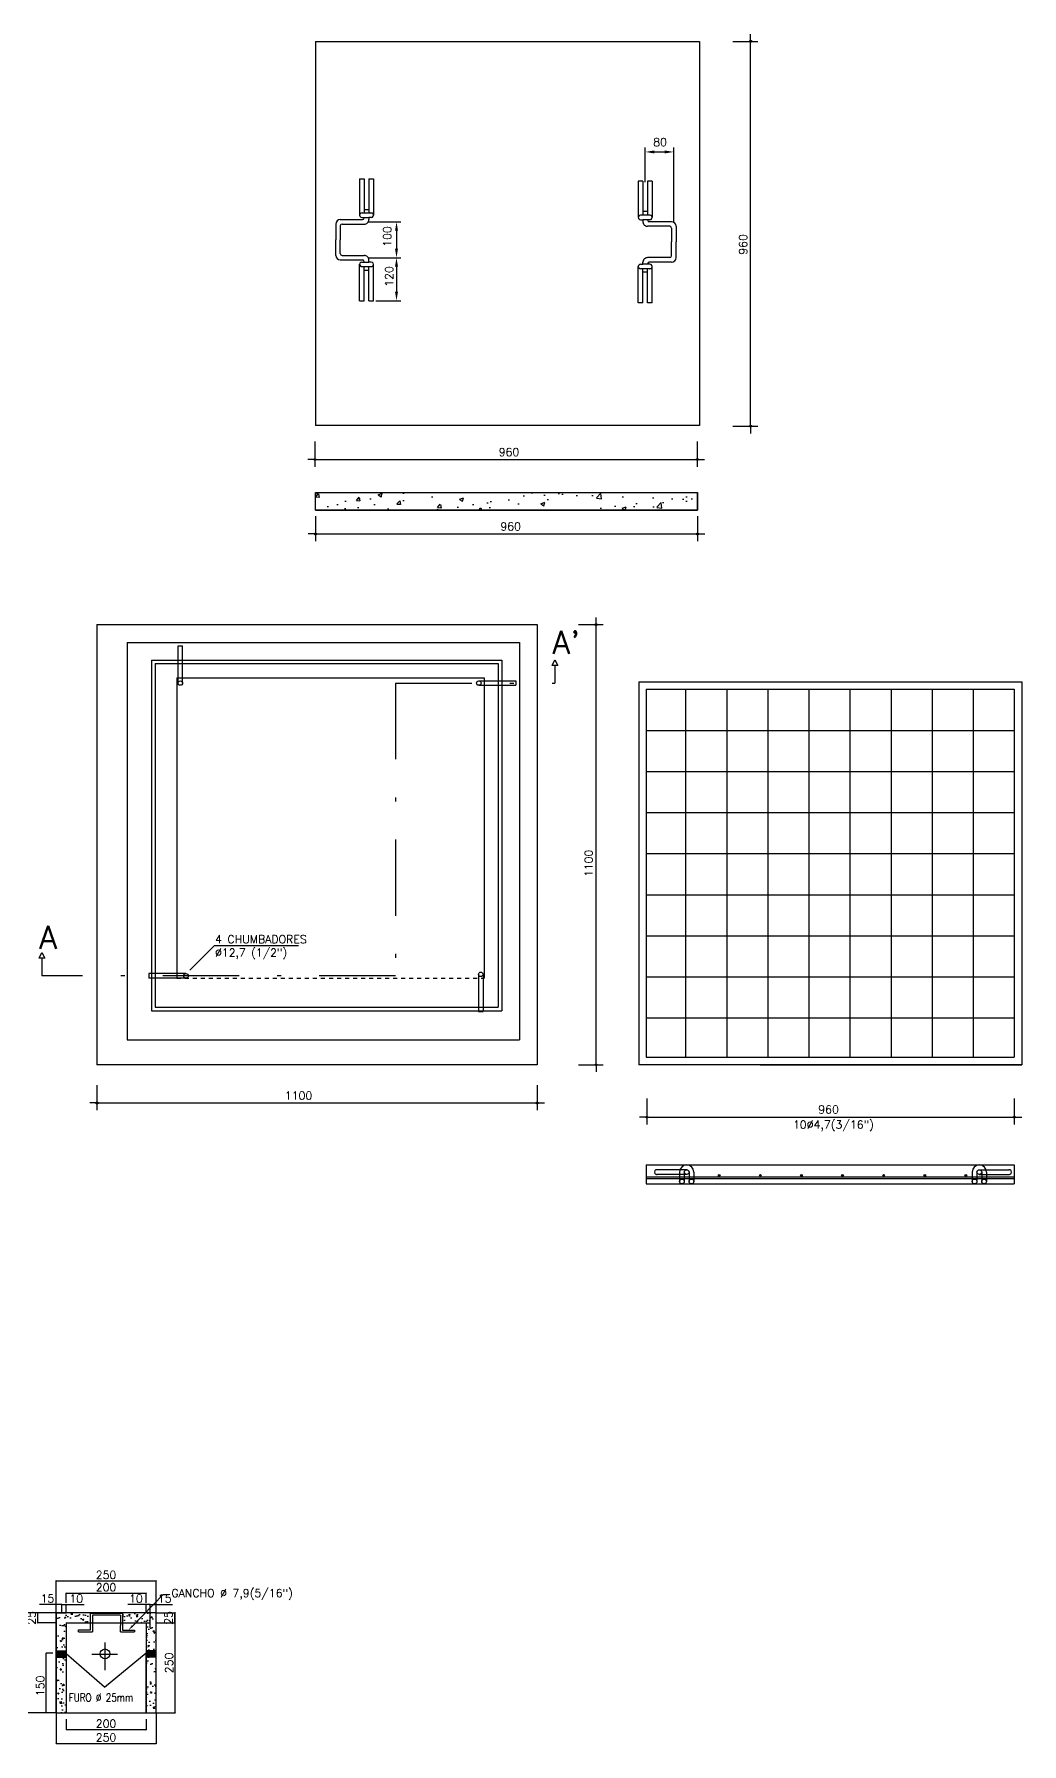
# Model space of a CAD drawing. Header units: millimetres. Extents: x 412 to 646, y 331 to 411.
# Drawn here: x 601.14 to 625.82, y 330.53 to 373.27 of the extents above; entities that cross this region are included whole.
import ezdxf

# ---------------------------------------------------------------- set-up
doc = ezdxf.new("R2010")
doc.units = ezdxf.units.MM
for name, pattern in [('DASHDOT2', [12.7, 6.35, -3.175, 0, -3.175]), ('DASHDOTX2', [2, 1, -0.5, 0, -0.5]), ('HIDDEN', [0.375, 0.25, -0.125])]:
    doc.linetypes.add(name, pattern=pattern)
for name, color, linetype in [('Alvenaria', 8, 'Continuous'), ('CAIXA', 3, 'Continuous'), ('Equipos', 2, 'Continuous'), ('Linha de Corte', 5, 'DASHDOTX2'), ('texto', 7, 'Continuous')]:
    doc.layers.add(name, color=color, linetype=linetype)
doc.layers.add('Cota', color=7, linetype='Continuous', lineweight=25)
doc.styles.add('AVELAR', font='simplex.shx')
doc.styles.add('ROMANS', font='romans.shx', dxfattribs={"height": 0.2})
doc.dimstyles.new('Cota oblique 1-20', dxfattribs={"dimtxt": 0.03, "dimasz": 0.016, "dimexe": 0.006, "dimexo": 0.0002, "dimgap": 0.05, "dimtad": 1, "dimlfac": 1000, "dimtxsty": 'ROMANS', "dimblk": 'OBLIQUE', "dimcen": 2.5, "dimadec": 0, "dimazin": 0, "dimtfac": 1, "dimtmove": 0, "dimatfit": 3, "dimldrblk": 'OBLIQUE', "dimfxl": 0, "dimlwd": 25, "dimlwe": 25, "dimarcsym": 0})

# ---------------------------------------------------------------- blocks, each defined once
blk = doc.blocks.new('_Oblique')
at = {"color": 0, "linetype": 'ByBlock', "lineweight": -2}
blk.add_line((-0.5, -0.5), (0.5, 0.5), dxfattribs=at)
blk = doc.blocks.new('*D53')
at = {"layer": 'Cota', "color": 0, "linetype": 'ByBlock', "lineweight": 25, "transparency": 16777216}
for p, q in [((604.186, 333.807), (604.665, 333.807)), ((604.659, 331.307), (604.659, 333.807)), ((604.186, 331.307), (604.665, 331.307))]:
    blk.add_line(p, q, dxfattribs=at)
at = {"layer": 'DEFPOINTS', "color": 0, "linetype": 'ByBlock', "transparency": 16777216}
for p in [(604.186, 333.807), (604.659, 333.807), (604.186, 331.307)]:
    blk.add_point(p, dxfattribs=at)
at = {"layer": 'Cota', "color": 0, "linetype": 'ByBlock', "lineweight": 25, "transparency": 16777216, "xscale": 0.016, "yscale": 0.016, "zscale": 0.016}
for p, rotation in [((604.659, 333.807), 90), ((604.659, 331.307), 270)]:
    blk.add_blockref('_Oblique', p, dxfattribs=dict(at, rotation=rotation))
at = {"layer": 'Cota', "color": 0, "linetype": 'ByBlock', "transparency": 16777216, "insert": (604.509, 332.557), "char_height": 0.2, "attachment_point": 5, "rotation": 90, "style": 'ROMANS'}
blk.add_mtext('250', dxfattribs=at)
blk = doc.blocks.new('*D57')
at = {"layer": 'Cota', "color": 0, "linetype": 'ByBlock', "lineweight": 25, "transparency": 16777216}
for p, q in [((601.686, 331.307), (601.686, 330.536)), ((604.186, 331.307), (604.186, 330.536)), ((601.686, 330.542), (604.186, 330.542))]:
    blk.add_line(p, q, dxfattribs=at)
at = {"layer": 'DEFPOINTS', "color": 0, "linetype": 'ByBlock', "transparency": 16777216}
for p in [(601.686, 331.308), (604.186, 331.308), (604.186, 330.542)]:
    blk.add_point(p, dxfattribs=at)
at = {"layer": 'Cota', "color": 0, "linetype": 'ByBlock', "lineweight": 25, "transparency": 16777216, "xscale": 0.016, "yscale": 0.016, "zscale": 0.016, "rotation": 180}
blk.add_blockref('_Oblique', (601.686, 330.542), dxfattribs=at)
at = {"layer": 'Cota', "color": 0, "linetype": 'ByBlock', "lineweight": 25, "transparency": 16777216, "xscale": 0.016, "yscale": 0.016, "zscale": 0.016}
blk.add_blockref('_Oblique', (604.186, 330.542), dxfattribs=at)
at = {"layer": 'Cota', "color": 0, "linetype": 'ByBlock', "transparency": 16777216, "insert": (602.936, 330.692), "char_height": 0.2, "attachment_point": 5, "style": 'ROMANS'}
blk.add_mtext('250', dxfattribs=at)
blk = doc.blocks.new('*D58')
at = {"layer": 'Cota', "color": 0, "linetype": 'ByBlock', "lineweight": 25, "transparency": 16777216}
for p, q in [((601.686, 333.807), (600.795, 333.807)), ((600.801, 331.307), (600.801, 333.807)), ((601.686, 331.307), (600.795, 331.307))]:
    blk.add_line(p, q, dxfattribs=at)
at = {"layer": 'DEFPOINTS', "color": 0, "linetype": 'ByBlock', "transparency": 16777216}
for p in [(600.801, 333.807), (601.686, 333.807), (601.686, 331.307)]:
    blk.add_point(p, dxfattribs=at)
at = {"layer": 'Cota', "color": 0, "linetype": 'ByBlock', "lineweight": 25, "transparency": 16777216, "xscale": 0.016, "yscale": 0.016, "zscale": 0.016}
for p, rotation in [((600.801, 333.807), 90), ((600.801, 331.307), 270)]:
    blk.add_blockref('_Oblique', p, dxfattribs=dict(at, rotation=rotation))
at = {"layer": 'Cota', "color": 0, "linetype": 'ByBlock', "transparency": 16777216, "insert": (600.651, 332.557), "char_height": 0.2, "attachment_point": 5, "rotation": 90, "style": 'ROMANS'}
blk.add_mtext('250', dxfattribs=at)
blk = doc.blocks.new('*D59')
at = {"layer": 'Cota', "color": 0, "linetype": 'ByBlock', "lineweight": 25, "transparency": 16777216}
for p, q in [((601.686, 333.557), (601.686, 334.612)), ((601.686, 334.606), (604.186, 334.606)), ((604.186, 333.557), (604.186, 334.612))]:
    blk.add_line(p, q, dxfattribs=at)
at = {"layer": 'DEFPOINTS', "color": 0, "linetype": 'ByBlock', "transparency": 16777216}
for p in [(604.186, 334.606), (601.686, 333.557), (604.186, 333.557)]:
    blk.add_point(p, dxfattribs=at)
at = {"layer": 'Cota', "color": 0, "linetype": 'ByBlock', "lineweight": 25, "transparency": 16777216, "xscale": 0.016, "yscale": 0.016, "zscale": 0.016, "rotation": 180}
blk.add_blockref('_Oblique', (601.686, 334.606), dxfattribs=at)
at = {"layer": 'Cota', "color": 0, "linetype": 'ByBlock', "lineweight": 25, "transparency": 16777216, "xscale": 0.016, "yscale": 0.016, "zscale": 0.016}
blk.add_blockref('_Oblique', (604.186, 334.606), dxfattribs=at)
at = {"layer": 'Cota', "color": 0, "linetype": 'ByBlock', "transparency": 16777216, "insert": (602.936, 334.756), "char_height": 0.2, "attachment_point": 5, "style": 'ROMANS'}
blk.add_mtext('250', dxfattribs=at)
blk = doc.blocks.new('*D60')
at = {"layer": 'Cota', "color": 0, "linetype": 'ByBlock', "lineweight": 25, "transparency": 16777216}
for p, q in [((601.686, 333.807), (601.219, 333.807)), ((601.225, 333.807), (601.225, 333.557)), ((601.686, 333.557), (601.219, 333.557))]:
    blk.add_line(p, q, dxfattribs=at)
at = {"layer": 'DEFPOINTS', "color": 0, "linetype": 'ByBlock', "transparency": 16777216}
for p in [(601.686, 333.807), (601.225, 333.557), (601.686, 333.557)]:
    blk.add_point(p, dxfattribs=at)
at = {"layer": 'Cota', "color": 0, "linetype": 'ByBlock', "lineweight": 25, "transparency": 16777216, "xscale": 0.016, "yscale": 0.016, "zscale": 0.016}
for p, rotation in [((601.225, 333.807), 90), ((601.225, 333.557), 270)]:
    blk.add_blockref('_Oblique', p, dxfattribs=dict(at, rotation=rotation))
at = {"layer": 'Cota', "color": 0, "linetype": 'ByBlock', "transparency": 16777216, "insert": (601.075, 333.682), "char_height": 0.2, "attachment_point": 5, "rotation": 90, "style": 'ROMANS'}
blk.add_mtext('25', dxfattribs=at)
blk = doc.blocks.new('*D61')
at = {"layer": 'Cota', "color": 0, "linetype": 'ByBlock', "lineweight": 25, "transparency": 16777216}
for p, q in [((604.186, 333.807), (604.653, 333.807)), ((604.647, 333.807), (604.647, 333.557)), ((604.186, 333.557), (604.653, 333.557))]:
    blk.add_line(p, q, dxfattribs=at)
at = {"layer": 'DEFPOINTS', "color": 0, "linetype": 'ByBlock', "transparency": 16777216}
for p in [(604.186, 333.807), (604.186, 333.557), (604.647, 333.557)]:
    blk.add_point(p, dxfattribs=at)
at = {"layer": 'Cota', "color": 0, "linetype": 'ByBlock', "lineweight": 25, "transparency": 16777216, "xscale": 0.016, "yscale": 0.016, "zscale": 0.016}
for p, rotation in [((604.647, 333.807), 90), ((604.647, 333.557), 270)]:
    blk.add_blockref('_Oblique', p, dxfattribs=dict(at, rotation=rotation))
at = {"layer": 'Cota', "color": 0, "linetype": 'ByBlock', "transparency": 16777216, "insert": (604.497, 333.682), "char_height": 0.2, "attachment_point": 5, "rotation": 90, "style": 'ROMANS'}
blk.add_mtext('25', dxfattribs=at)
blk = doc.blocks.new('*D62')
at = {"layer": 'Cota', "color": 0, "linetype": 'ByBlock', "lineweight": 25, "transparency": 16777216}
for p, q in [((601.602, 332.802), (601.436, 332.802)), ((601.442, 331.307), (601.442, 332.802)), ((601.645, 331.307), (601.436, 331.307))]:
    blk.add_line(p, q, dxfattribs=at)
at = {"layer": 'DEFPOINTS', "color": 0, "linetype": 'ByBlock', "transparency": 16777216}
for p in [(601.442, 332.802), (601.602, 332.802), (601.645, 331.307)]:
    blk.add_point(p, dxfattribs=at)
at = {"layer": 'Cota', "color": 0, "linetype": 'ByBlock', "lineweight": 25, "transparency": 16777216, "xscale": 0.016, "yscale": 0.016, "zscale": 0.016}
for p, rotation in [((601.442, 332.802), 90), ((601.442, 331.307), 270)]:
    blk.add_blockref('_Oblique', p, dxfattribs=dict(at, rotation=rotation))
at = {"layer": 'Cota', "color": 0, "linetype": 'ByBlock', "transparency": 16777216, "insert": (601.292, 331.983), "char_height": 0.2, "attachment_point": 5, "rotation": 90, "style": 'ROMANS'}
blk.add_mtext('150', dxfattribs=at)
blk = doc.blocks.new('*D64')
at = {"layer": 'Cota', "color": 0, "linetype": 'ByBlock', "lineweight": 25, "transparency": 16777216}
for p, q in [((601.936, 331.149), (601.936, 330.882)), ((601.936, 330.888), (603.936, 330.888)), ((603.936, 331.15), (603.936, 330.882))]:
    blk.add_line(p, q, dxfattribs=at)
at = {"layer": 'DEFPOINTS', "color": 0, "linetype": 'ByBlock', "transparency": 16777216}
for p in [(601.936, 331.15), (603.936, 331.15), (603.936, 330.888)]:
    blk.add_point(p, dxfattribs=at)
at = {"layer": 'Cota', "color": 0, "linetype": 'ByBlock', "lineweight": 25, "transparency": 16777216, "xscale": 0.016, "yscale": 0.016, "zscale": 0.016, "rotation": 180}
blk.add_blockref('_Oblique', (601.936, 330.888), dxfattribs=at)
at = {"layer": 'Cota', "color": 0, "linetype": 'ByBlock', "lineweight": 25, "transparency": 16777216, "xscale": 0.016, "yscale": 0.016, "zscale": 0.016}
blk.add_blockref('_Oblique', (603.936, 330.888), dxfattribs=at)
at = {"layer": 'Cota', "color": 0, "linetype": 'ByBlock', "transparency": 16777216, "insert": (602.936, 331.038), "char_height": 0.2, "attachment_point": 5, "style": 'ROMANS'}
blk.add_mtext('200', dxfattribs=at)
blk = doc.blocks.new('*D65')
at = {"layer": 'Cota', "color": 0, "linetype": 'ByBlock', "lineweight": 25, "transparency": 16777216}
for p, q in [((603.936, 334.014), (603.484, 334.014)), ((603.936, 333.806), (603.936, 334.02)), ((604.039, 334.014), (603.936, 334.014)), ((604.039, 333.818), (604.039, 334.02))]:
    blk.add_line(p, q, dxfattribs=at)
at = {"layer": 'DEFPOINTS', "color": 0, "linetype": 'ByBlock', "transparency": 16777216}
for p in [(603.936, 333.806), (604.039, 334.014), (604.039, 333.818)]:
    blk.add_point(p, dxfattribs=at)
at = {"layer": 'Cota', "color": 0, "linetype": 'ByBlock', "lineweight": 25, "transparency": 16777216, "xscale": 0.016, "yscale": 0.016, "zscale": 0.016, "rotation": 180}
blk.add_blockref('_Oblique', (603.936, 334.014), dxfattribs=at)
at = {"layer": 'Cota', "color": 0, "linetype": 'ByBlock', "lineweight": 25, "transparency": 16777216, "xscale": 0.016, "yscale": 0.016, "zscale": 0.016}
blk.add_blockref('_Oblique', (604.039, 334.014), dxfattribs=at)
at = {"layer": 'Cota', "color": 0, "linetype": 'ByBlock', "transparency": 16777216, "insert": (603.681, 334.164), "char_height": 0.2, "attachment_point": 5, "style": 'ROMANS'}
blk.add_mtext('10', dxfattribs=at)
blk = doc.blocks.new('*D66')
at = {"layer": 'Cota', "color": 0, "linetype": 'ByBlock', "lineweight": 25, "transparency": 16777216}
for p, q in [((604.039, 333.436), (604.039, 334.022)), ((604.039, 334.016), (604.186, 334.016)), ((604.186, 333.436), (604.186, 334.022)), ((604.186, 334.016), (604.597, 334.016))]:
    blk.add_line(p, q, dxfattribs=at)
at = {"layer": 'DEFPOINTS', "color": 0, "linetype": 'ByBlock', "transparency": 16777216}
for p in [(604.186, 334.016), (604.039, 333.436), (604.186, 333.435)]:
    blk.add_point(p, dxfattribs=at)
at = {"layer": 'Cota', "color": 0, "linetype": 'ByBlock', "lineweight": 25, "transparency": 16777216, "xscale": 0.016, "yscale": 0.016, "zscale": 0.016, "rotation": 180}
blk.add_blockref('_Oblique', (604.039, 334.016), dxfattribs=at)
at = {"layer": 'Cota', "color": 0, "linetype": 'ByBlock', "lineweight": 25, "transparency": 16777216, "xscale": 0.016, "yscale": 0.016, "zscale": 0.016}
blk.add_blockref('_Oblique', (604.186, 334.016), dxfattribs=at)
at = {"layer": 'Cota', "color": 0, "linetype": 'ByBlock', "transparency": 16777216, "insert": (604.4, 334.166), "char_height": 0.2, "attachment_point": 5, "style": 'ROMANS'}
blk.add_mtext('15', dxfattribs=at)
blk = doc.blocks.new('*D67')
at = {"layer": 'Cota', "color": 0, "linetype": 'ByBlock', "lineweight": 25, "transparency": 16777216}
for p, q in [((601.936, 334.061), (601.936, 334.302)), ((601.936, 334.296), (603.936, 334.296)), ((603.936, 334.061), (603.936, 334.302))]:
    blk.add_line(p, q, dxfattribs=at)
at = {"layer": 'DEFPOINTS', "color": 0, "linetype": 'ByBlock', "transparency": 16777216}
for p in [(603.936, 334.296), (601.936, 334.061), (603.936, 334.061)]:
    blk.add_point(p, dxfattribs=at)
at = {"layer": 'Cota', "color": 0, "linetype": 'ByBlock', "lineweight": 25, "transparency": 16777216, "xscale": 0.016, "yscale": 0.016, "zscale": 0.016, "rotation": 180}
blk.add_blockref('_Oblique', (601.936, 334.296), dxfattribs=at)
at = {"layer": 'Cota', "color": 0, "linetype": 'ByBlock', "lineweight": 25, "transparency": 16777216, "xscale": 0.016, "yscale": 0.016, "zscale": 0.016}
blk.add_blockref('_Oblique', (603.936, 334.296), dxfattribs=at)
at = {"layer": 'Cota', "color": 0, "linetype": 'ByBlock', "transparency": 16777216, "insert": (602.936, 334.446), "char_height": 0.2, "attachment_point": 5, "style": 'ROMANS'}
blk.add_mtext('200', dxfattribs=at)
blk = doc.blocks.new('*D68')
at = {"layer": 'Cota', "color": 0, "linetype": 'ByBlock', "lineweight": 25, "transparency": 16777216}
for p, q in [((601.833, 333.818), (601.833, 334.02)), ((601.833, 334.014), (601.936, 334.014)), ((601.936, 333.806), (601.936, 334.02)), ((601.936, 334.014), (602.388, 334.014))]:
    blk.add_line(p, q, dxfattribs=at)
at = {"layer": 'DEFPOINTS', "color": 0, "linetype": 'ByBlock', "transparency": 16777216}
for p in [(601.833, 334.014), (601.833, 333.818), (601.936, 333.806)]:
    blk.add_point(p, dxfattribs=at)
at = {"layer": 'Cota', "color": 0, "linetype": 'ByBlock', "lineweight": 25, "transparency": 16777216, "xscale": 0.016, "yscale": 0.016, "zscale": 0.016, "rotation": 180}
blk.add_blockref('_Oblique', (601.833, 334.014), dxfattribs=at)
at = {"layer": 'Cota', "color": 0, "linetype": 'ByBlock', "lineweight": 25, "transparency": 16777216, "xscale": 0.016, "yscale": 0.016, "zscale": 0.016}
blk.add_blockref('_Oblique', (601.936, 334.014), dxfattribs=at)
at = {"layer": 'Cota', "color": 0, "linetype": 'ByBlock', "transparency": 16777216, "insert": (602.191, 334.164), "char_height": 0.2, "attachment_point": 5, "style": 'ROMANS'}
blk.add_mtext('10', dxfattribs=at)
blk = doc.blocks.new('*D69')
at = {"layer": 'Cota', "color": 0, "linetype": 'ByBlock', "lineweight": 25, "transparency": 16777216}
for p, q in [((601.686, 334.016), (601.275, 334.016)), ((601.686, 333.818), (601.686, 334.022)), ((601.833, 334.016), (601.686, 334.016)), ((601.833, 333.818), (601.833, 334.022))]:
    blk.add_line(p, q, dxfattribs=at)
at = {"layer": 'DEFPOINTS', "color": 0, "linetype": 'ByBlock', "transparency": 16777216}
for p in [(601.686, 334.016), (601.686, 333.818), (601.833, 333.818)]:
    blk.add_point(p, dxfattribs=at)
at = {"layer": 'Cota', "color": 0, "linetype": 'ByBlock', "lineweight": 25, "transparency": 16777216, "xscale": 0.016, "yscale": 0.016, "zscale": 0.016, "rotation": 180}
blk.add_blockref('_Oblique', (601.686, 334.016), dxfattribs=at)
at = {"layer": 'Cota', "color": 0, "linetype": 'ByBlock', "lineweight": 25, "transparency": 16777216, "xscale": 0.016, "yscale": 0.016, "zscale": 0.016}
blk.add_blockref('_Oblique', (601.833, 334.016), dxfattribs=at)
at = {"layer": 'Cota', "color": 0, "linetype": 'ByBlock', "transparency": 16777216, "insert": (601.472, 334.166), "char_height": 0.2, "attachment_point": 5, "style": 'ROMANS'}
blk.add_mtext('15', dxfattribs=at)

msp = doc.modelspace()

# ---------------------------------------------------------------- hatches: boundary and pattern name
at = {"layer": 'Alvenaria'}
h = msp.add_hatch(dxfattribs=at)
h.set_pattern_fill('AR-CONC', scale=0.005565, style=0)
h.set_pattern_definition([(50, (-300.22776, -1116.4814), (1.0138941, -0.0887042), [0.10601706, -1.16618766]), (355, (-300.2278, -1116.4814), (-0.1961334, 1.0632684), [0.08481365, -0.9329501]), (100.451, (-300.1433, -1116.4888), (0.8177644, 0.9745594), [0.0901006, -0.99110647]), (46.1842, (-300.2278, -1116.1987), (1.5086091, -0.233974), [0.1590256, -1.7492815]), (96.6356, (-300.102, -1116.2181), (1.321202, 1.3769727), [0.1351509, -1.4866597]), (351.184, (-300.2278, -1116.1987), (1.3212041, 1.3769703), [0.1272205, -1.3994252]), (21, (-300.0864, -1116.2693), (0.84376713, -0.56912806), [0.10601706, -1.16618766]), (326, (-300.0864, -1116.2693), (0.34394065, 1.0250429), [0.08481365, -0.9329501]), (71.4514, (-300.0161, -1116.3168), (1.18770545, 0.4559171), [0.0901006, -0.99110647]), (37.5, (-300.22776, -1116.48136), (0.017188695, 0.4705657), [0, -0.92164164, 0, -0.94708574, 0, -0.93648403]), (7.5, (-300.22776, -1116.48136), (0.37186479, 0.55752493), [0, -0.53998023, 0, -0.90043823, 0, -0.3569241]), (327.5, (-300.54298, -1116.48136), (0.75458878, -0.03188161), [0, -0.3533902, 0, -1.10257742, 0, -1.46303543]), (317.5, (-300.68434, -1116.48136), (0.82436852, 0.1415035), [0, -0.45940726, 0, -0.7322245, 0, -1.0389672])])
h.paths.add_polyline_path([(608.166636, 361.814529), (608.166636, 361.366753), (617.714034, 361.366753), (617.714034, 361.814529)])
h = msp.add_hatch(dxfattribs=at)
h.set_pattern_fill('AR-CONC', color=256, scale=0.002, style=0)
h.set_pattern_definition([(50, (-365.93837, -758.9131), (0.36436934, -0.03187817), [0.0381, -0.4191]), (355, (-365.93837, -758.9131), (-0.07048565, 0.38211329), [0.03048, -0.33528]), (100.451, (-365.908, -758.91575), (0.293885, 0.350233376), [0.03238, -0.35618]), (46.1842, (-365.93837, -758.8115), (0.54215808, -0.08408466), [0.05715, -0.62865]), (96.6356, (-365.8932, -758.8185), (0.47480847, 0.49485111), [0.04857, -0.53427]), (351.184, (-365.93837, -758.8115), (0.47480921, 0.49485024), [0.04572, -0.50292]), (21, (-365.88757, -758.8369), (0.30322976, -0.20453104), [0.0381, -0.4191]), (326, (-365.88757, -758.8369), (0.12360406, 0.36837593), [0.03048, -0.33528]), (71.4514, (-365.8623, -758.85394), (0.42683298, 0.163845715), [0.03238, -0.35618]), (37.5, (-365.93837, -758.91309), (0.006177207, 0.169110078), [0, -0.331216, 0, -0.34036, 0, -0.33655]), (7.5, (-365.93837, -758.9131), (0.133639325, 0.20036115), [0, -0.194056, 0, -0.323596, 0, -0.12827]), (327.5, (-366.05165, -758.91309), (0.27118119, -0.011457488), [0, -0.127, 0, -0.39624, 0, -0.52578]), (317.5, (-366.10245, -758.9131), (0.296258363, 0.050852982), [0, -0.1651, 0, -0.263144, 0, -0.37338])])
h.paths.add_polyline_path([(604.185909, 333.807275), (601.685909, 333.807275), (601.685909, 332.299586), (601.935909, 332.299586), (601.935909, 333.557275), (602.548339, 333.557275), (602.548339, 333.797454), (603.345808, 333.797454), (603.345808, 333.557275), (603.935909, 333.557275), (603.935909, 332.299586), (604.185909, 332.299586)])
h.paths.add_polyline_path([(604.185909, 332.136581), (603.935909, 332.136581), (603.935909, 331.307275), (604.185909, 331.307275)])
h.paths.add_polyline_path([(601.935909, 332.136581), (601.685909, 332.136581), (601.685909, 331.307275), (601.935909, 331.307275)])

# ---------------------------------------------------------------- linework, layer by layer
for p, q in [((604.035909, 333.557275), (604.035909, 333.807275)), ((603.935909, 333.557275), (604.035909, 333.557275))]:
    msp.add_line(p, q)
at = {"layer": 'Alvenaria', "color": 7}
for p, q in [((608.166636, 373.08756), (608.166636, 363.48759)), ((608.166636, 373.08756), (617.766606, 373.08756)), ((617.766606, 373.08756), (617.766606, 366.908252)), ((617.766606, 373.08756), (617.766606, 363.48759)), ((609.323502, 368.798556), (609.566304, 368.798556)), ((609.388036, 368.885805), (609.501771, 368.885805)), ((609.388036, 368.885805), (609.388036, 368.798556)), ((609.388036, 368.885805), (609.388036, 368.798556)), ((609.501771, 368.885805), (609.501771, 368.798556)), ((616.463685, 368.830764), (616.34995, 368.830764)), ((616.34995, 368.830764), (616.34995, 368.743514)), ((616.463685, 368.830764), (616.463685, 368.743514)), ((616.463685, 368.830764), (616.463685, 368.743514)), ((608.674728, 368.519343), (608.674728, 368.128434)), ((608.788463, 368.633078), (609.343258, 368.633078)), ((608.788463, 368.474565), (608.788463, 368.128434)), ((608.833241, 368.519343), (609.388036, 368.519343)), ((609.272062, 368.741555), (609.272063, 368.741555)), ((609.328921, 368.684821), (609.328921, 368.68508)), ((609.328921, 368.684821), (609.50401, 368.684821)), ((609.385797, 368.519365), (609.385797, 368.519343)), ((609.388036, 368.684821), (609.388036, 368.677855)), ((609.388036, 368.684821), (609.388036, 368.677799)), ((609.501771, 368.684821), (609.501771, 368.633078)), ((609.560886, 368.68508), (609.50401, 368.684821)), ((616.528218, 368.743514), (616.285417, 368.743514)), ((616.290835, 368.630039), (616.347711, 368.629779)), ((616.5228, 368.629779), (616.347711, 368.629779)), ((616.34995, 368.629779), (616.34995, 368.578036)), ((616.463685, 368.629779), (616.463685, 368.622758)), ((616.463685, 368.629779), (616.463685, 368.622814)), ((617.01848, 368.464301), (616.463685, 368.464301)), ((616.465924, 368.464323), (616.465924, 368.464301)), ((617.063258, 368.578036), (616.508463, 368.578036)), ((616.5228, 368.629779), (616.5228, 368.630039)), ((616.579659, 368.686513), (616.579658, 368.686513)), ((617.063258, 368.419524), (617.063258, 368.073393)), ((617.176993, 368.464301), (617.176993, 368.073393)), ((608.674728, 367.737526), (608.674728, 368.128434)), ((608.788463, 367.782303), (608.788463, 368.128434)), ((617.063258, 367.727262), (617.063258, 368.073393)), ((617.176993, 367.682484), (617.176993, 368.073393)), ((608.788463, 367.623791), (609.343258, 367.623791)), ((608.833241, 367.737526), (609.388036, 367.737526)), ((609.272062, 367.515314), (609.272063, 367.515314)), ((609.328921, 367.572048), (609.50401, 367.572048)), ((609.328921, 367.572048), (609.328921, 367.571788)), ((609.385797, 367.737504), (609.385797, 367.737526)), ((609.388036, 367.572048), (609.388036, 367.579069)), ((609.388036, 367.572048), (609.388036, 367.579013)), ((609.501771, 367.572048), (609.501771, 367.623791)), ((609.560886, 367.571788), (609.50401, 367.572048)), ((616.290835, 367.516746), (616.347711, 367.517006)), ((616.5228, 367.517006), (616.347711, 367.517006)), ((616.34995, 367.517006), (616.34995, 367.568749)), ((617.01848, 367.682484), (616.463685, 367.682484)), ((616.463685, 367.517006), (616.463685, 367.524028)), ((616.463685, 367.517006), (616.463685, 367.523972)), ((616.465924, 367.682462), (616.465924, 367.682484)), ((617.063258, 367.568749), (616.508463, 367.568749)), ((616.5228, 367.517006), (616.5228, 367.516746)), ((609.323502, 367.458312), (609.566304, 367.458312)), ((609.388036, 367.371063), (609.388036, 367.458312)), ((609.388036, 367.371063), (609.388036, 367.458312)), ((609.388036, 367.371063), (609.501771, 367.371063)), ((609.501771, 367.371063), (609.501771, 367.458312)), ((616.528218, 367.403271), (616.285417, 367.403271)), ((616.34995, 367.316022), (616.34995, 367.403271)), ((616.463685, 367.316022), (616.34995, 367.316022)), ((616.463685, 367.316022), (616.463685, 367.403271)), ((616.463685, 367.316022), (616.463685, 367.403271)), ((616.579659, 367.460272), (616.579658, 367.460272)), ((617.766606, 363.48759), (608.166636, 363.48759)), ((608.166636, 361.366753), (608.166636, 361.814529)), ((608.166636, 361.814529), (617.714034, 361.814529)), ((612.432677, 361.814529), (617.714034, 361.814529)), ((617.714034, 361.366753), (617.714034, 361.814529)), ((608.166636, 361.366753), (617.714034, 361.366753)), ((612.432677, 361.366753), (617.714034, 361.366753)), ((602.709309, 358.50789), (613.709309, 358.50789)), ((602.709309, 358.50789), (602.709309, 347.50789)), ((613.709309, 358.50789), (613.709309, 351.42741)), ((613.709309, 358.50789), (613.709309, 347.50789)), ((603.461725, 358.06536), (613.266779, 358.06536)), ((603.461725, 358.06536), (603.461725, 348.126768)), ((604.735458, 357.976854), (604.84786, 357.976854)), ((604.735458, 357.047541), (604.735458, 357.976854)), ((604.84786, 357.047541), (604.84786, 357.976854)), ((613.266779, 358.06536), (613.266779, 348.126768)), ((604.071077, 357.62283), (612.824249, 357.62283)), ((604.071077, 357.62283), (604.071077, 348.858316)), ((604.159583, 357.534324), (612.735743, 357.534324)), ((604.159583, 357.534324), (604.159583, 348.946822)), ((612.735743, 357.534324), (612.735743, 348.946822)), ((612.824249, 357.62283), (612.824249, 348.858316)), ((604.706125, 357.1803), (612.381719, 357.1803)), ((604.706125, 357.1803), (604.706125, 349.671815)), ((612.24896, 357.103742), (613.178273, 357.103742)), ((612.24896, 356.991339), (613.178273, 356.991339)), ((612.381719, 357.1803), (612.381719, 349.671815)), ((613.178273, 357.103742), (613.178273, 356.991339)), ((616.245884, 357.07789), (616.245884, 347.50789)), ((616.245884, 357.07789), (625.815884, 357.07789)), ((616.432551, 356.891222), (616.432551, 347.694557)), ((616.432551, 356.891222), (625.629217, 356.891222)), ((617.41586, 356.891222), (617.41586, 347.694557)), ((618.44253, 356.891222), (618.44253, 347.694557)), ((619.469199, 356.891222), (619.469199, 347.694557)), ((620.495869, 356.891222), (620.495869, 347.694557)), ((621.522538, 356.891222), (621.522538, 347.694557)), ((622.549208, 356.891222), (622.549208, 347.694557)), ((623.575878, 356.891222), (623.575878, 347.694557)), ((624.602547, 356.891222), (624.602547, 347.694557)), ((625.629217, 356.891222), (625.629217, 347.694557)), ((625.815884, 357.07789), (625.815884, 350.544538)), ((625.815884, 357.07789), (625.815884, 347.50789)), ((616.432551, 355.864553), (625.629217, 355.864553)), ((616.432551, 354.837883), (625.629217, 354.837883)), ((616.432551, 353.811214), (625.629217, 353.811214)), ((616.432551, 352.784544), (625.629217, 352.784544)), ((616.432551, 351.757874), (625.629217, 351.757874)), ((616.432551, 350.731205), (625.629217, 350.731205)), ((604.932588, 349.784217), (604.003275, 349.784217)), ((604.003275, 349.784217), (604.003275, 349.671815)), ((604.932588, 349.671815), (604.003275, 349.671815)), ((612.241683, 349.768674), (612.241683, 348.839361)), ((612.354085, 349.768674), (612.354085, 348.839361)), ((616.432551, 349.704535), (625.629217, 349.704535)), ((604.071077, 348.858316), (612.824249, 348.858316)), ((604.159583, 348.946822), (612.735743, 348.946822)), ((612.241683, 348.839361), (612.354085, 348.839361)), ((616.432551, 348.677866), (625.629217, 348.677866)), ((603.461725, 348.126768), (613.266779, 348.126768)), ((613.709309, 347.50789), (602.709309, 347.50789)), ((625.815884, 347.50789), (616.245884, 347.50789)), ((616.432551, 347.694557), (625.629217, 347.694557)), ((619.282532, 347.50789), (625.815884, 347.50789)), ((616.432551, 345.005588), (616.432551, 344.532031)), ((616.432551, 345.005588), (625.629217, 345.005588)), ((617.443503, 344.884721), (616.696834, 344.882807)), ((619.531839, 345.005588), (619.531839, 345.003254)), ((624.754684, 344.884721), (625.501353, 344.882807)), ((625.629217, 345.005588), (625.629217, 344.532031)), ((616.432551, 344.709738), (625.629217, 344.709738)), ((616.432551, 344.665871), (625.629217, 344.665871)), ((616.432551, 344.532031), (625.629217, 344.532031)), ((617.443503, 344.766187), (616.696834, 344.766527)), ((617.265702, 344.825454), (617.265702, 344.66669)), ((617.265702, 344.66669), (617.265702, 344.591298)), ((617.384236, 344.825454), (617.384236, 344.66669)), ((617.384236, 344.66669), (617.384236, 344.591298)), ((617.50277, 344.825454), (617.50277, 344.66669)), ((617.50277, 344.66669), (617.50277, 344.591298)), ((617.621303, 344.825454), (617.621303, 344.66669)), ((617.621303, 344.66669), (617.621303, 344.591298)), ((624.576884, 344.825454), (624.576884, 344.66669)), ((624.576884, 344.66669), (624.576884, 344.591298)), ((624.695418, 344.825454), (624.695418, 344.66669)), ((624.695418, 344.66669), (624.695418, 344.591298)), ((624.754684, 344.766187), (625.501353, 344.766527)), ((624.813951, 344.825454), (624.813951, 344.66669)), ((624.813951, 344.66669), (624.813951, 344.591298)), ((624.932485, 344.825454), (624.932485, 344.66669)), ((624.932485, 344.66669), (624.932485, 344.591298))]:
    msp.add_line(p, q, dxfattribs=at)
at = {"layer": 'Alvenaria', "color": 7, "linetype": 'HIDDEN', "ltscale": 20}
for p, q in [((609.272062, 369.650873), (609.272062, 368.741555)), ((609.272062, 369.650873), (609.385797, 369.650873)), ((609.385797, 369.650873), (609.385797, 368.798556)), ((609.50401, 369.650873), (609.50401, 368.798556)), ((609.50401, 369.650873), (609.617745, 369.650873)), ((609.617745, 369.650873), (609.617745, 368.741948)), ((616.233976, 369.595831), (616.233976, 368.686906)), ((616.347711, 369.595831), (616.233976, 369.595831)), ((616.347711, 369.595831), (616.347711, 368.743514)), ((616.579659, 369.595831), (616.465924, 369.595831)), ((616.465924, 369.595831), (616.465924, 368.743514)), ((616.579659, 369.595831), (616.579659, 368.686513)), ((609.272062, 366.605996), (609.272062, 367.515314)), ((609.617745, 366.605996), (609.617745, 367.51492)), ((609.385797, 366.605996), (609.385797, 367.458312)), ((609.50401, 366.605996), (609.50401, 367.458312)), ((616.233976, 366.550954), (616.233976, 367.459879)), ((616.347711, 366.550954), (616.347711, 367.403271)), ((616.465924, 366.550954), (616.465924, 367.403271)), ((616.579659, 366.550954), (616.579659, 367.460272)), ((609.272062, 366.605996), (609.385797, 366.605996)), ((609.50401, 366.605996), (609.617745, 366.605996)), ((616.347711, 366.550954), (616.233976, 366.550954)), ((616.579659, 366.550954), (616.465924, 366.550954))]:
    msp.add_line(p, q, dxfattribs=at)
at = {"layer": 'Alvenaria', "color": 7, "linetype": 'HIDDEN', "ltscale": 0.2}
msp.add_line((604.706125, 349.671815), (612.381719, 349.671815), dxfattribs=at)
at = {"layer": 'Alvenaria'}
for p, q in [((601.685909, 333.807275), (601.935909, 333.807275)), ((601.685909, 331.307275), (601.685909, 333.557275)), ((601.935909, 333.557275), (603.935909, 333.557275)), ((601.935909, 333.557275), (601.935909, 331.307275)), ((603.935909, 333.557275), (603.935909, 331.307275)), ((603.935909, 331.307275), (603.935909, 332.807275))]:
    msp.add_line(p, q, dxfattribs=at)
at = {"layer": 'Alvenaria', "color": 7}
msp.add_lwpolyline([(608.166636, 361.814529), (617.714034, 361.814529), (617.714034, 361.366753), (608.166636, 361.366753)], close=True, dxfattribs=at)
for centre, radius in [((604.791659, 357.047541), 0.056201), ((612.24896, 357.047541), 0.056201), ((604.932588, 349.728016), 0.056201), ((612.297884, 349.768674), 0.056201), ((617.443503, 344.825454), 0.059267), ((624.754684, 344.825454), 0.059267), ((617.324969, 344.591298), 0.059267), ((617.562036, 344.591298), 0.059267), ((618.257013, 344.740557), 0.021933), ((619.283683, 344.740557), 0.021933), ((620.310352, 344.740557), 0.021933), ((621.337022, 344.740557), 0.021933), ((622.363692, 344.740557), 0.021933), ((623.390362, 344.740557), 0.021933), ((624.417032, 344.740557), 0.021933), ((624.636151, 344.591298), 0.059267), ((624.873218, 344.591298), 0.059267)]:
    msp.add_circle(centre, radius, dxfattribs=at)
for centre, radius, start, end in [((609.328929, 368.741948), 0.056868, 84.523924, 269.9914806), ((609.560877, 368.741948), 0.056868, 270.0085194, 95.476076), ((608.788463, 368.519343), 0.113735, 90, 180), ((608.833241, 368.474565), 0.044778, 90, 180), ((609.343258, 368.677855), 0.044778, 270, 0), ((609.388036, 368.633078), 0.113735, 268.8720575, 0), ((616.290844, 368.686906), 0.056868, 84.523924, 269.9914806), ((616.463685, 368.578036), 0.113735, 180, 271.1279425), ((616.508463, 368.622814), 0.044778, 180, 270), ((616.522792, 368.686906), 0.056868, 270.0085194, 95.476076), ((617.01848, 368.419524), 0.044778, 0, 90), ((617.063258, 368.464301), 0.113735, 0, 90), ((608.788463, 367.737526), 0.113735, 180, 270), ((608.833241, 367.782303), 0.044778, 180, 270), ((609.328929, 367.51492), 0.056868, 90.0085194, 275.476076), ((609.343258, 367.579013), 0.044778, 0, 90), ((609.388036, 367.623791), 0.113735, 0, 91.1279425), ((609.560877, 367.51492), 0.056868, 264.523924, 89.9914806), ((616.290844, 367.459879), 0.056868, 90.0085194, 275.476076), ((616.463685, 367.568749), 0.113735, 88.8720575, 180), ((616.508463, 367.523972), 0.044778, 90, 180), ((616.522792, 367.459879), 0.056868, 264.523924, 89.9914806), ((617.01848, 367.727262), 0.044778, 270, 0), ((617.063258, 367.682484), 0.113735, 270, 0), ((616.696834, 344.824667), 0.059267, 78.956658, 281.1631429), ((617.443503, 344.825454), 0.177801, 0, 180), ((624.754684, 344.825454), 0.177801, 0, 180), ((625.501353, 344.824667), 0.059267, 258.8368571, 101.043342)]:
    msp.add_arc(centre, radius, start, end, dxfattribs=at)
at = {"layer": 'CAIXA', "color": 7, "linetype": 'DASHDOTX2', "ltscale": 0.5}
for p, q in [((614.081035, 357.490071), (614.151839, 357.63168)), ((614.222644, 357.490071), (614.081035, 357.490071)), ((614.151839, 357.63168), (614.222644, 357.490071)), ((601.263473, 350.170546), (601.334278, 350.312156)), ((601.405083, 350.170546), (601.263473, 350.170546)), ((601.334278, 350.312156), (601.405083, 350.170546))]:
    msp.add_line(p, q, dxfattribs=at)
at = {"layer": 'CAIXA', "color": 7, "linetype": 'DASHDOTX2', "ltscale": 10}
msp.add_line((614.151839, 357.490071), (614.151839, 357.047541), dxfattribs=at)
at = {"layer": 'Cota', "color": 7, "linetype": 'Continuous'}
for p, q in [((618.592745, 373.08756), (619.219632, 373.08756)), ((619.040521, 363.467846), (619.040521, 373.086665)), ((618.592745, 363.467846), (619.219632, 363.467846)), ((608.15245, 363.081849), (608.15245, 362.454963)), ((617.708336, 363.081849), (617.708336, 362.454963)), ((608.15245, 362.634073), (617.708336, 362.634073)), ((608.166636, 361.222777), (608.166636, 360.59589)), ((617.714034, 361.222777), (617.714034, 360.59589)), ((608.166636, 360.775001), (617.713138, 360.775001)), ((614.737254, 358.50789), (615.356796, 358.50789)), ((615.179784, 347.50789), (615.179784, 358.507005)), ((614.737254, 347.50789), (615.356796, 347.50789)), ((602.709309, 346.994008), (602.709309, 346.374466)), ((613.709309, 346.994008), (613.709309, 346.374466)), ((616.448427, 346.663827), (616.448427, 346.010492)), ((625.629217, 346.663827), (625.629217, 346.010492)), ((602.709309, 346.551478), (613.708424, 346.551478)), ((616.432551, 346.197159), (625.628283, 346.197159))]:
    msp.add_line(p, q, dxfattribs=at)
at = {"layer": 'Cota', "color": 7, "linetype": 'ByBlock'}
for p, q in [((619.040521, 373.08756), (619.040521, 373.266671)), ((616.406818, 369.566827), (616.406818, 370.435434)), ((616.630706, 370.32349), (616.896237, 370.32349)), ((617.120125, 368.562799), (617.120125, 370.435434)), ((609.486533, 368.57621), (610.30476, 368.57621)), ((610.192816, 368.352322), (610.192816, 367.904546)), ((609.486533, 367.680658), (610.30476, 367.680658)), ((609.486533, 367.680658), (610.30476, 367.680658)), ((610.192816, 367.45677), (610.192816, 366.829884)), ((609.673717, 366.605996), (610.30476, 366.605996)), ((619.040521, 363.467846), (619.040521, 363.288736)), ((608.15245, 362.634073), (607.97334, 362.634073)), ((617.708336, 362.634073), (617.887446, 362.634073)), ((608.166636, 360.775001), (607.987526, 360.775001)), ((617.714034, 360.775001), (617.893144, 360.775001)), ((615.179784, 358.50789), (615.179784, 358.684902)), ((615.179784, 347.50789), (615.179784, 347.330878)), ((602.709309, 346.551478), (602.532297, 346.551478)), ((613.709309, 346.551478), (613.886321, 346.551478)), ((616.448427, 346.197159), (616.26176, 346.197159)), ((625.629217, 346.197159), (625.815884, 346.197159))]:
    msp.add_line(p, q, dxfattribs=at)
for points in [[(619.02261, 373.069649), (619.02261, 373.105471), (619.058432, 373.105471), (619.058432, 373.069649)], [(619.058432, 363.485757), (619.058432, 363.449935), (619.02261, 363.449935), (619.02261, 363.485757)], [(608.170361, 362.616162), (608.134539, 362.616162), (608.134539, 362.651984), (608.170361, 362.651984)], [(617.690425, 362.651984), (617.726247, 362.651984), (617.726247, 362.616162), (617.690425, 362.616162)], [(608.184547, 360.75709), (608.148725, 360.75709), (608.148725, 360.792912), (608.184547, 360.792912)], [(617.696123, 360.792912), (617.731945, 360.792912), (617.731945, 360.75709), (617.696123, 360.75709)], [(615.162083, 358.490188), (615.162083, 358.525591), (615.197486, 358.525591), (615.197486, 358.490188)], [(615.197486, 347.525591), (615.197486, 347.490188), (615.162083, 347.490188), (615.162083, 347.525591)], [(602.727011, 346.533777), (602.691608, 346.533777), (602.691608, 346.56918), (602.727011, 346.56918)], [(613.691608, 346.56918), (613.727011, 346.56918), (613.727011, 346.533777), (613.691608, 346.533777)], [(616.467094, 346.178493), (616.429761, 346.178493), (616.429761, 346.215826), (616.467094, 346.215826)], [(625.61055, 346.215826), (625.647883, 346.215826), (625.647883, 346.178493), (625.61055, 346.178493)]]:
    msp.add_lwpolyline(points, close=True, dxfattribs=at)
for points in [[(616.630706, 370.360804), (616.630706, 370.286175), (616.406818, 370.32349)], [(616.896237, 370.360804), (616.896237, 370.286175), (617.120125, 370.32349)], [(610.155501, 368.352322), (610.23013, 368.352322), (610.192816, 368.57621)], [(610.155501, 367.904546), (610.23013, 367.904546), (610.192816, 367.680658)], [(610.155501, 367.45677), (610.23013, 367.45677), (610.192816, 367.680658)], [(610.155501, 366.829884), (610.23013, 366.829884), (610.192816, 366.605996)]]:
    msp.add_solid(points, dxfattribs=at)
at = {"layer": 'Equipos', "color": 9}
for p, q in [((602.548339, 333.386692), (602.548339, 333.797454)), ((602.548339, 333.797454), (603.345808, 333.797454)), ((603.296242, 333.749026), (602.59885, 333.749026)), ((602.59885, 333.749026), (602.59885, 333.493449)), ((603.296242, 333.749026), (603.296242, 333.493449)), ((603.345808, 333.797454), (603.345808, 333.37848)), ((602.24415, 333.329207), (602.24415, 333.386692)), ((602.24415, 333.386692), (602.548339, 333.386692)), ((602.250154, 333.33069), (602.59885, 333.33069)), ((602.59885, 333.493449), (602.59885, 333.33069)), ((603.296242, 333.33069), (603.296242, 333.493449)), ((603.296242, 333.33069), (603.644938, 333.33069)), ((603.345808, 333.37848), (603.649996, 333.37848)), ((603.649996, 333.37848), (603.649996, 333.329207)), ((601.685909, 332.860583), (601.935909, 332.860583)), ((601.685909, 332.852788), (601.935909, 332.852788)), ((601.685909, 332.83924), (601.935909, 332.83924)), ((601.685909, 332.805103), (601.935909, 332.805103)), ((601.685909, 332.782281), (601.935909, 332.782281)), ((601.685909, 332.751852), (601.935909, 332.751852)), ((601.685909, 332.71797), (601.935909, 332.71797)), ((601.685909, 332.704314), (601.935909, 332.704314)), ((601.685909, 332.697577), (601.935909, 332.697577)), ((604.185909, 332.860583), (603.935909, 332.860583)), ((604.185909, 332.852788), (603.935909, 332.852788)), ((604.185909, 332.83924), (603.935909, 332.83924)), ((604.185909, 332.805103), (603.935909, 332.805103)), ((604.185909, 332.782281), (603.935909, 332.782281)), ((604.185909, 332.751852), (603.935909, 332.751852)), ((604.185909, 332.71797), (603.935909, 332.71797)), ((604.185909, 332.704314), (603.935909, 332.704314)), ((604.185909, 332.697577), (603.935909, 332.697577))]:
    msp.add_line(p, q, dxfattribs=at)
at = {"layer": 'Equipos', "color": 9, "linetype": 'DASHDOT2', "ltscale": 1.5}
for p, q in [((602.903693, 333.069172), (602.903693, 332.373352)), ((602.581983, 332.777691), (603.225403, 332.777691))]:
    msp.add_line(p, q, dxfattribs=at)
at = {"layer": 'Equipos', "color": 9, "linetype": 'DASHDOT2'}
for q in [(601.935909, 332.782281), (603.935909, 332.805103)]:
    msp.add_line((602.895777, 331.951844), q, dxfattribs=at)
at = {"layer": 'Equipos', "color": 9}
msp.add_lwpolyline([(601.685909, 331.307275), (604.185909, 331.307275), (604.185909, 333.807275), (601.685909, 333.807275)], close=True, dxfattribs=at)
at = {"layer": 'Equipos', "color": 9, "ltscale": 1.5}
msp.add_circle((602.909015, 332.782281), 0.122393, dxfattribs=at)
at = {"layer": 'Equipos', "color": 9}
msp.add_solid([(603.611646, 333.462485), (603.578253, 333.494834), (603.497902, 333.37848)], dxfattribs=at)
at = {"layer": 'Linha de Corte', "color": 7, "linetype": 'DASHDOT2', "ltscale": 0.3}
for p, q in [((610.169069, 357.047541), (614.151839, 357.047541)), ((610.169069, 357.047541), (610.169069, 349.728016)), ((601.334278, 350.170546), (601.334278, 349.728016)), ((601.334278, 350.170546), (601.334278, 349.728016)), ((610.169069, 349.728016), (601.334278, 349.728016))]:
    msp.add_line(p, q, dxfattribs=at)
at = {"layer": 'texto', "color": 7}
for p, q in [((605.028536, 349.872499), (605.642408, 350.485705)), ((605.642408, 350.485705), (607.747974, 350.485705))]:
    msp.add_line(p, q, dxfattribs=at)
at = {"layer": 'texto'}
for p, q in [((603.59495, 333.478659), (604.359584, 334.267969)), ((604.359584, 334.267969), (604.499063, 334.267969))]:
    msp.add_line(p, q, dxfattribs=at)

# ---------------------------------------------------------------- texts
at = {"layer": 'Cota', "color": 7, "style": 'AVELAR'}
for s, height, p in [('80', 0.2003472, (616.606403, 370.468577)), ('960', 0.2003472, (612.745359, 362.721837)), ('960', 0.2003472, (612.788294, 360.862765)), ('1100', 0.2, (607.401879, 346.638214))]:
    msp.add_text(s, height=height, dxfattribs=at).set_placement(p)
for s, height, p in [('100', 0.2, (610.062363, 367.952389)), ('960', 0.2, (618.952757, 367.754589)), ('120', 0.2, (610.109222, 366.953931)), ('1100', 0.198, (615.093048, 352.200459))]:
    msp.add_text(s, height=height, rotation=90, dxfattribs=at).set_placement(p)
at = {"layer": 'Cota', "linetype": 'ByBlock', "style": 'ROMANS', "width": 0.8}
msp.add_text('FURO %%C 25mm', height=0.2, dxfattribs=at).set_placement((602.003969, 331.590127))
at = {"layer": 'Cota', "linetype": 'ByBlock', "insert": (604.568802, 334.267969), "char_height": 0.2, "attachment_point": 4, "style": 'ROMANS'}
msp.add_mtext('GANCHO Ø 7,9(5/16")', dxfattribs=at)
at = {"layer": 'texto', "color": 7}
for s, height, style, p in [("A'", 0.5753484, 'ROMANS', (614.088712, 357.775042)), ('A', 0.575348, 'ROMANS', (601.267828, 350.401115)), ('%%C12,7 (1/2")', 0.198, 'AVELAR', (605.661093, 350.211377)), ('4 CHUMBADORES', 0.2, 'ROMANS', (605.661093, 350.545807)), ('10%%C4,7(3/16")', 0.2, 'ROMANS', (620.098563, 345.910072)), ('960', 0.2, 'ROMANS', (620.730826, 346.288626))]:
    msp.add_text(s, height=height, dxfattribs=dict(at, style=style)).set_placement(p)

# ---------------------------------------------------------------- dimensions: what is measured, and where the dimension line sits
at = {"layer": 'Cota', "linetype": 'ByBlock'}
for base, p1, p2, text, picture, middle in [((604.185909, 334.605727), (601.685909, 333.556875), (604.185909, 333.556875), '250', '*D59', (602.935909, 334.605727)), ((603.935909, 334.295552), (601.935909, 334.061019), (603.935909, 334.061219), '200', '*D67', (602.935909, 334.295552)), ((604.039257, 334.014447), (603.935909, 333.806137), (604.039257, 333.81804), '10', '*D65', (603.681207, 334.014447)), ((604.185909, 334.016457), (604.039257, 333.435661), (604.185909, 333.435461), '15', '*D66', (604.399528, 334.016457)), ((604.185909, 330.542227), (601.685909, 331.307675), (604.185909, 331.307675), '250', '*D57', (602.935909, 330.542227)), ((603.935909, 330.888195), (601.935909, 331.149539), (603.935909, 331.149739), '200', '*D64', (602.935909, 330.888195))]:
    dim = msp.add_linear_dim(base=base, p1=p1, p2=p2, text=text, dimstyle='Cota oblique 1-20', override={"dimtxt": 0.2}, dxfattribs=at)
    dim.commit()
    dim.dimension.update_dxf_attribs({"geometry": picture, "text_midpoint": middle, "dimtype": 160})
for base, p1, p2, angle, text, picture, middle in [((601.685909, 334.016457), (601.832562, 333.81824), (601.685909, 333.81804), 180, '15', '*D69', (601.47229, 334.016457)), ((601.832562, 334.014447), (601.935909, 333.806137), (601.832562, 333.81804), 180, '10', '*D68', (602.190612, 334.014447)), ((600.801326, 333.807275), (601.686309, 331.307275), (601.686309, 333.807275), 90, '250', '*D58', (600.801326, 332.557275)), ((601.224503, 333.557275), (601.685909, 333.807275), (601.685909, 333.557275), 90, '25', '*D60', (601.224503, 333.682275)), ((604.658706, 333.807275), (604.185509, 331.307275), (604.185509, 333.807275), 90, '250', '*D53', (604.658706, 332.557275)), ((604.647315, 333.557275), (604.185909, 333.807275), (604.185909, 333.557275), 90, '25', '*D61', (604.647315, 333.682275)), ((601.441543, 332.801639), (601.645033, 331.307275), (601.602325, 332.801639), 90, '150', '*D62', (601.441543, 331.983157))]:
    dim = msp.add_linear_dim(base=base, p1=p1, p2=p2, angle=angle, text=text, dimstyle='Cota oblique 1-20', override={"dimtxt": 0.2}, dxfattribs=at)
    dim.commit()
    dim.dimension.update_dxf_attribs({"geometry": picture, "text_midpoint": middle, "dimtype": 160})

doc.saveas('drawing.dxf')
